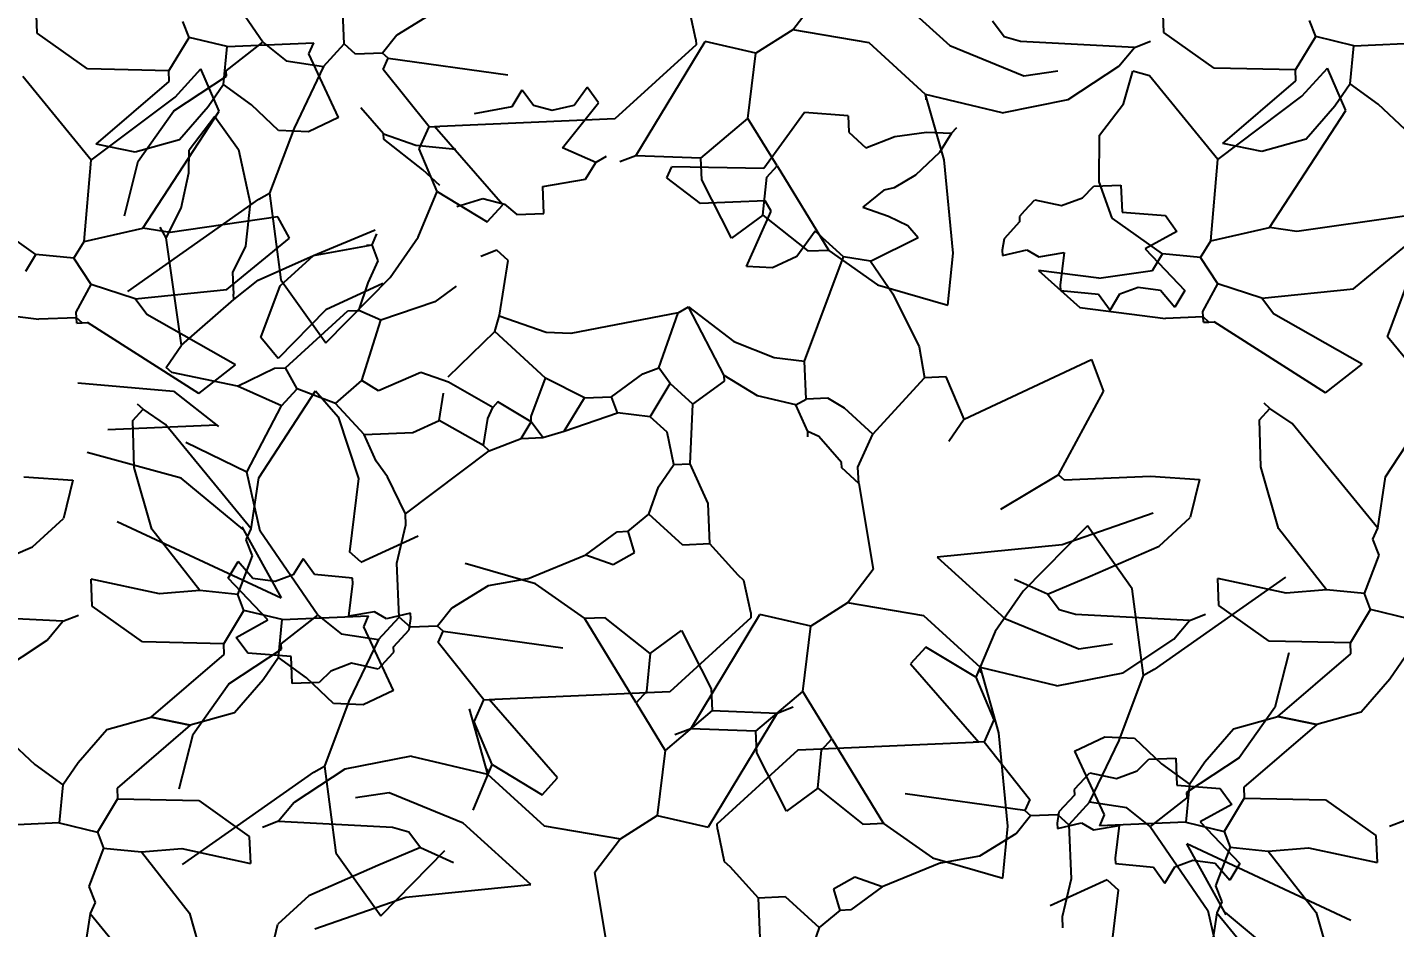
# Model space of a CAD drawing. Header units: inches. Extents: x 745 to 1928, y 308 to 2639.
# Drawn here: x 1653.5 to 1734.2, y 2480.4 to 2533.6 of the extents above; entities that cross this region are included whole.
import ezdxf

# ---------------------------------------------------------------- set-up
doc = ezdxf.new("R2010")
doc.units = ezdxf.units.IN
doc.header["$MEASUREMENT"] = 0
doc.layers.add('G-ANNO-DIM', color=90, linetype='Continuous', lineweight=18)
doc.layers.add('G-HEDGE', color=96, linetype='Continuous', lineweight=25)
doc.styles.add('ARIAL', font='arial.ttf')
doc.dimstyles.new('TICK_36', dxfattribs={"dimtxt": 10, "dimasz": 3.6, "dimexe": 1.8, "dimexo": 1.2, "dimgap": 1.8, "dimtad": 0, "dimdec": 0, "dimzin": 0, "dimdsep": 46, "dimtxsty": 'ARIAL', "dimblk": 'OBLIQUE', "dimcen": 1.8, "dimdle": 1.8, "dimclrd": 256, "dimclrt": 256, "dimadec": 0, "dimazin": 0, "dimtfac": 1, "dimtdec": 0, "dimtmove": 1, "dimatfit": 3, "dimldrblk": 'OPEN90', "dimfxl": 1, "dimtfill": 1, "dimtolj": 1, "dimtzin": 0, "dimarcsym": 0})

# ---------------------------------------------------------------- blocks, each defined once
blk = doc.blocks.new('_Oblique')
at = {"color": 0, "linetype": 'ByBlock', "lineweight": -2}
blk.add_line((-0.5, -0.5), (0.5, 0.5), dxfattribs=at)
blk = doc.blocks.new('*D37')
at = {"layer": 'Defpoints', "color": 0, "transparency": 16777216}
for p in [(1920.195, 2609.029), (1543.521, 2608.302), (1544.011, 2354.302)]:
    blk.add_point(p, dxfattribs=at)
at = {"layer": 'G-ANNO-DIM', "lineweight": -2, "transparency": 16777216}
for p, q in [((1920.191, 2610.829), (1920.407, 2498.85)), ((1920.688, 2353.229), (1920.457, 2473.027))]:
    blk.add_line(p, q, dxfattribs=at)
at = {"layer": 'G-ANNO-DIM', "color": 0, "lineweight": -2, "transparency": 16777216}
for p, q in [((1544.721, 2608.304), (1921.995, 2609.032)), ((1545.211, 2354.304), (1922.485, 2355.032))]:
    blk.add_line(p, q, dxfattribs=at)
at = {"layer": 'G-ANNO-DIM', "lineweight": -2, "transparency": 16777216, "xscale": 3.6, "yscale": 3.6, "zscale": 3.6}
for p, rotation in [((1920.195, 2609.029), 90.11050432522009), ((1920.685, 2355.029), 270.1105043252201)]:
    blk.add_blockref('_Oblique', p, dxfattribs=dict(at, rotation=rotation))
at = {"layer": 'G-ANNO-DIM', "transparency": 16777216, "insert": (1920.432, 2485.938), "char_height": 10, "attachment_point": 5, "rotation": 270.1105, "style": 'ARIAL', "bg_fill": 3, "box_fill_scale": 1.25, "bg_fill_color": 256, "bg_fill_true_color": 13158600, "bg_fill_transparency": 0}
blk.add_mtext('\\A1;254', dxfattribs=at)
blk = doc.blocks.new('_Open90')
at = {"color": 0, "linetype": 'ByBlock', "lineweight": -2}
for p, q in [((-0.5, 0.5), (0, 0)), ((0, 0), (-1, 0)), ((0, 0), (-0.5, -0.5))]:
    blk.add_line(p, q, dxfattribs=at)

msp = doc.modelspace()

# ---------------------------------------------------------------- linework, layer by layer
at = {"layer": 'G-HEDGE'}
for p, q in [((1667.41, 2532.684), (1664.001, 2537.643)), ((1672.203, 2532.574), (1672.064, 2535.76)), ((1703.934, 2536.112), (1707.924, 2532.477)), ((1698.661, 2533.408), (1700.171, 2535.389)), ((1720.556, 2533.261), (1720.486, 2534.853)), ((1654.1, 2533.214), (1654.03, 2534.807)), ((1677.45, 2534.412), (1675.309, 2533.09)), ((1692.94, 2532.84), (1692.538, 2534.738)), ((1657.064, 2531.108), (1654.1, 2533.214)), ((1663.049, 2532.966), (1662.688, 2533.908)), ((1698.661, 2533.408), (1696.487, 2532.037)), ((1703.163, 2532.647), (1698.661, 2533.408)), ((1711.128, 2532.994), (1710.45, 2533.922)), ((1723.52, 2531.155), (1720.556, 2533.261)), ((1729.505, 2533.012), (1729.144, 2533.954)), ((1661.857, 2530.998), (1663.049, 2532.966)), ((1665.307, 2532.425), (1663.049, 2532.966)), ((1665.086, 2530.182), (1665.307, 2532.425)), ((1665.249, 2530.994), (1667.41, 2532.684)), ((1665.307, 2532.425), (1670.404, 2532.648)), ((1667.41, 2532.684), (1668.779, 2531.577)), ((1670.113, 2531.997), (1670.404, 2532.648)), ((1670.984, 2531.244), (1672.203, 2532.574)), ((1672.868, 2531.965), (1672.203, 2532.574)), ((1675.309, 2533.09), (1674.461, 2532.034)), ((1692.954, 2532.521), (1688.164, 2528.162)), ((1689.408, 2525.982), (1693.487, 2532.716)), ((1692.94, 2532.84), (1692.954, 2532.521)), ((1696.487, 2532.037), (1693.487, 2532.716)), ((1706.488, 2529.6), (1703.163, 2532.647)), ((1707.924, 2532.477), (1712.288, 2530.694)), ((1712.098, 2532.717), (1711.128, 2532.994)), ((1718.817, 2532.372), (1712.098, 2532.717)), ((1718.817, 2532.372), (1719.758, 2532.732)), ((1728.313, 2531.045), (1729.505, 2533.012)), ((1731.763, 2532.472), (1729.505, 2533.012)), ((1731.542, 2530.228), (1731.763, 2532.472)), ((1731.763, 2532.472), (1736.86, 2532.694)), ((1671.874, 2528.243), (1670.113, 2531.997)), ((1674.461, 2532.034), (1672.868, 2531.965)), ((1674.793, 2531.729), (1674.461, 2532.034)), ((1674.503, 2531.078), (1674.793, 2531.729)), ((1674.793, 2531.729), (1681.859, 2530.76)), ((1696.016, 2528.186), (1696.487, 2532.037)), ((1717.898, 2531.262), (1718.817, 2532.372)), ((1661.857, 2530.998), (1657.064, 2531.108)), ((1661.885, 2530.361), (1661.857, 2530.998)), ((1662.23, 2529.446), (1663.753, 2531.108)), ((1664.819, 2528.601), (1663.753, 2531.108)), ((1665.263, 2530.675), (1665.249, 2530.994)), ((1668.779, 2531.577), (1670.984, 2531.244)), ((1670.984, 2531.244), (1669.245, 2527.605)), ((1677.205, 2527.685), (1674.503, 2531.078)), ((1712.288, 2530.694), (1714.288, 2530.985)), ((1714.906, 2529.289), (1717.898, 2531.262)), ((1718.172, 2529.034), (1718.725, 2530.973)), ((1719.695, 2530.697), (1718.725, 2530.973)), ((1728.313, 2531.045), (1723.52, 2531.155)), ((1728.341, 2530.408), (1728.313, 2531.045)), ((1728.686, 2529.492), (1730.209, 2531.155)), ((1731.276, 2528.648), (1730.209, 2531.155)), ((1657.284, 2525.718), (1653.239, 2530.65)), ((1657.578, 2526.662), (1661.885, 2530.361)), ((1662.16, 2528.625), (1665.263, 2530.675)), ((1665.086, 2530.182), (1664.185, 2528.866)), ((1666.734, 2528.977), (1665.086, 2530.182)), ((1685.765, 2528.955), (1686.526, 2530.031)), ((1687.205, 2529.103), (1686.526, 2530.031)), ((1723.74, 2525.765), (1719.695, 2530.697)), ((1724.034, 2526.709), (1728.341, 2530.408)), ((1731.542, 2530.228), (1730.641, 2528.913)), ((1733.19, 2529.024), (1731.542, 2530.228)), ((1657.284, 2525.718), (1662.23, 2529.446)), ((1682.107, 2528.881), (1682.703, 2529.864)), ((1682.703, 2529.864), (1683.365, 2528.964)), ((1706.488, 2529.6), (1706.502, 2529.281)), ((1711.005, 2528.519), (1706.488, 2529.6)), ((1707.585, 2525.744), (1706.488, 2529.6)), ((1711.005, 2528.519), (1714.906, 2529.289)), ((1723.74, 2525.765), (1728.686, 2529.492)), ((1660.056, 2525.66), (1662.16, 2528.625)), ((1660.332, 2521.702), (1664.819, 2528.601)), ((1664.185, 2528.866), (1662.487, 2526.91)), ((1668.326, 2527.472), (1666.734, 2528.977)), ((1674.516, 2527.273), (1673.173, 2528.81)), ((1679.891, 2528.465), (1682.107, 2528.881)), ((1683.365, 2528.964), (1684.469, 2528.67)), ((1684.469, 2528.67), (1685.765, 2528.955)), ((1685.086, 2526.456), (1687.205, 2529.103)), ((1699.36, 2528.533), (1696.95, 2525.236)), ((1701.923, 2528.325), (1699.36, 2528.533)), ((1716.759, 2527.203), (1718.172, 2529.034)), ((1726.788, 2521.749), (1731.276, 2528.648)), ((1730.641, 2528.913), (1728.943, 2526.957)), ((1734.782, 2527.519), (1733.19, 2529.024)), ((1664.576, 2528.293), (1663.066, 2526.312)), ((1664.576, 2528.293), (1665.975, 2526.347)), ((1669.245, 2527.605), (1667.799, 2523.763)), ((1671.874, 2528.243), (1670.088, 2527.395)), ((1676.623, 2526.383), (1677.205, 2527.685)), ((1677.205, 2527.685), (1677.523, 2527.698)), ((1677.523, 2527.698), (1677.841, 2527.712)), ((1681.555, 2523.086), (1677.523, 2527.698)), ((1688.164, 2528.162), (1677.841, 2527.712)), ((1693.246, 2525.83), (1696.016, 2528.186)), ((1697.734, 2525.388), (1696.016, 2528.186)), ((1701.923, 2528.325), (1701.964, 2527.37)), ((1708.032, 2527.315), (1708.336, 2527.647)), ((1662.487, 2526.91), (1659.88, 2526.182)), ((1670.088, 2527.395), (1668.326, 2527.472)), ((1674.53, 2526.954), (1674.516, 2527.273)), ((1674.516, 2527.273), (1676.434, 2526.606)), ((1676.843, 2525.139), (1674.53, 2526.954)), ((1701.964, 2527.37), (1702.962, 2526.456)), ((1702.962, 2526.456), (1704.685, 2527.107)), ((1704.685, 2527.107), (1706.55, 2527.372)), ((1706.55, 2527.372), (1708.032, 2527.315)), ((1708.032, 2527.315), (1707.306, 2526.177)), ((1716.733, 2524.438), (1716.759, 2527.203)), ((1728.943, 2526.957), (1726.336, 2526.229)), ((1659.88, 2526.182), (1657.578, 2526.662)), ((1663.036, 2524.962), (1663.066, 2526.312)), ((1665.975, 2526.347), (1666.658, 2523.177)), ((1676.434, 2526.606), (1678.789, 2526.365)), ((1677.69, 2523.875), (1676.623, 2526.383)), ((1687.039, 2525.584), (1685.086, 2526.456)), ((1689.408, 2525.982), (1688.466, 2525.622)), ((1693.246, 2525.83), (1689.408, 2525.982)), ((1707.306, 2526.177), (1705.899, 2524.825)), ((1726.336, 2526.229), (1724.034, 2526.709)), ((1656.856, 2520.911), (1657.284, 2525.718)), ((1659.239, 2522.432), (1660.056, 2525.66)), ((1686.443, 2524.6), (1687.039, 2525.584)), ((1687.663, 2525.931), (1687.039, 2525.584)), ((1691.228, 2524.667), (1691.52, 2525.318)), ((1696.95, 2525.236), (1691.52, 2525.318)), ((1693.301, 2524.556), (1693.246, 2525.83)), ((1697.124, 2524.722), (1697.734, 2525.388)), ((1697.734, 2525.388), (1700.782, 2520.38)), ((1708.118, 2520.239), (1707.585, 2525.744)), ((1723.312, 2520.958), (1723.74, 2525.765)), ((1662.581, 2522.885), (1663.036, 2524.962)), ((1677.841, 2524.225), (1676.843, 2525.139)), ((1683.909, 2524.171), (1686.443, 2524.6)), ((1693.21, 2523.157), (1691.228, 2524.667)), ((1695.047, 2521.12), (1693.301, 2524.556)), ((1696.903, 2522.479), (1697.124, 2524.722)), ((1705.899, 2524.825), (1704.641, 2524.095)), ((1717.508, 2522.302), (1716.733, 2524.438)), ((1667.176, 2523.417), (1667.799, 2523.763)), ((1667.799, 2523.763), (1668.462, 2518.664)), ((1676.562, 2521.167), (1677.69, 2523.875)), ((1677.69, 2523.875), (1680.641, 2522.088)), ((1683.978, 2522.578), (1683.909, 2524.171)), ((1704.029, 2523.948), (1702.796, 2522.937)), ((1704.641, 2524.095), (1704.029, 2523.948)), ((1715.745, 2523.504), (1716.417, 2524.177)), ((1716.417, 2524.177), (1718.01, 2524.246)), ((1718.01, 2524.246), (1718.08, 2522.653)), ((1659.434, 2517.973), (1667.176, 2523.417)), ((1661.695, 2521.145), (1662.581, 2522.885)), ((1666.658, 2523.177), (1666.387, 2520.652)), ((1678.852, 2522.993), (1680.388, 2523.465)), ((1680.388, 2523.465), (1681.657, 2523.12)), ((1680.641, 2522.088), (1681.555, 2523.086)), ((1681.657, 2523.12), (1682.385, 2522.508)), ((1697.033, 2523.324), (1693.21, 2523.157)), ((1697.38, 2522.701), (1697.033, 2523.324)), ((1702.796, 2522.937), (1704.303, 2522.422)), ((1712.331, 2522.721), (1712.94, 2523.386)), ((1712.94, 2523.386), (1714.51, 2523.05)), ((1714.51, 2523.05), (1715.745, 2523.504)), ((1654.016, 2520.15), (1651.052, 2522.255)), ((1668.284, 2522.367), (1661.939, 2521.453)), ((1668.976, 2521.121), (1668.284, 2522.367)), ((1682.385, 2522.508), (1683.978, 2522.578)), ((1696.903, 2522.479), (1695.047, 2521.12)), ((1695.925, 2519.445), (1697.38, 2522.701)), ((1696.903, 2522.479), (1699.55, 2520.359)), ((1704.303, 2522.422), (1705.442, 2521.857)), ((1712.04, 2522.07), (1711.125, 2521.073)), ((1712.331, 2522.721), (1712.026, 2522.389)), ((1712.026, 2522.389), (1712.04, 2522.07)), ((1720.472, 2520.197), (1717.508, 2522.302)), ((1718.08, 2522.653), (1720.642, 2522.446)), ((1720.642, 2522.446), (1721.321, 2521.518)), ((1734.74, 2522.414), (1728.395, 2521.5)), ((1656.856, 2520.911), (1660.332, 2521.702)), ((1661.939, 2521.453), (1660.332, 2521.702)), ((1661.695, 2521.145), (1661.349, 2521.768)), ((1662.611, 2514.801), (1661.695, 2521.145)), ((1665.278, 2518.087), (1668.976, 2521.121)), ((1670.392, 2520.084), (1674.032, 2521.607)), ((1673.844, 2520.717), (1674.135, 2521.368)), ((1674.906, 2518.791), (1676.562, 2521.167)), ((1699.984, 2521.537), (1698.895, 2520.036)), ((1701.646, 2520.014), (1699.984, 2521.537)), ((1703.254, 2519.765), (1706.066, 2521.164)), ((1705.442, 2521.857), (1706.066, 2521.164)), ((1721.321, 2521.518), (1719.451, 2520.478)), ((1723.312, 2520.958), (1726.788, 2521.749)), ((1728.395, 2521.5), (1726.788, 2521.749)), ((1731.734, 2518.134), (1735.432, 2521.168)), ((1656.26, 2519.928), (1656.856, 2520.911)), ((1666.387, 2520.652), (1665.616, 2519.081)), ((1670.392, 2520.084), (1673.844, 2520.717)), ((1673.526, 2520.703), (1673.844, 2520.717)), ((1674.204, 2519.775), (1673.844, 2520.717)), ((1681.2, 2520.4), (1680.258, 2520.039)), ((1681.865, 2519.79), (1681.2, 2520.4)), ((1699.55, 2520.359), (1700.824, 2520.414)), ((1700.782, 2520.38), (1703.656, 2518.356)), ((1711.125, 2521.073), (1711.018, 2520.411)), ((1711.018, 2520.411), (1711.032, 2520.092)), ((1711.032, 2520.092), (1712.46, 2520.433)), ((1712.46, 2520.433), (1713.17, 2520.021)), ((1719.451, 2520.478), (1721.792, 2518.026)), ((1722.716, 2519.975), (1723.312, 2520.958)), ((1653.42, 2519.166), (1654.016, 2520.15)), ((1656.26, 2519.928), (1654.016, 2520.15)), ((1657.285, 2518.377), (1656.26, 2519.928)), ((1667.129, 2518.628), (1670.392, 2520.084)), ((1668.418, 2518.308), (1670.392, 2520.084)), ((1673.623, 2518.473), (1674.204, 2519.775)), ((1681.367, 2516.576), (1681.865, 2519.79)), ((1698.895, 2520.036), (1697.459, 2519.359)), ((1699.361, 2513.849), (1701.646, 2520.014)), ((1703.254, 2519.765), (1701.646, 2520.014)), ((1703.254, 2519.765), (1704.562, 2517.826)), ((1707.812, 2517.155), (1708.118, 2520.239)), ((1713.17, 2520.021), (1714.672, 2520.27)), ((1714.672, 2520.27), (1714.437, 2518.344)), ((1719.876, 2519.213), (1720.472, 2520.197)), ((1722.716, 2519.975), (1720.472, 2520.197)), ((1723.741, 2518.424), (1722.716, 2519.975)), ((1665.616, 2519.081), (1665.671, 2517.807)), ((1671.116, 2514.941), (1674.906, 2518.791)), ((1697.459, 2519.359), (1695.925, 2519.445)), ((1716.705, 2518.755), (1713.15, 2519.214)), ((1713.15, 2519.214), (1715.591, 2517.017)), ((1716.705, 2518.755), (1719.876, 2519.213)), ((1656.399, 2516.742), (1657.285, 2518.377)), ((1659.876, 2517.532), (1657.285, 2518.377)), ((1659.876, 2517.532), (1665.278, 2518.087)), ((1665.685, 2517.488), (1667.129, 2518.628)), ((1667.286, 2515.247), (1668.418, 2518.308)), ((1668.462, 2518.664), (1671.116, 2514.941)), ((1674.489, 2518.435), (1671.118, 2516.891)), ((1673.055, 2516.852), (1673.623, 2518.473)), ((1678.814, 2518.28), (1677.545, 2517.368)), ((1703.656, 2518.356), (1707.812, 2517.155)), ((1714.437, 2518.344), (1714.451, 2518.025)), ((1714.451, 2518.025), (1716.695, 2517.804)), ((1717.955, 2517.83), (1719.029, 2518.22)), ((1719.029, 2518.22), (1720.345, 2518.049)), ((1720.345, 2518.049), (1721.197, 2517.043)), ((1721.792, 2518.026), (1721.197, 2517.043)), ((1722.855, 2516.789), (1723.741, 2518.424)), ((1726.332, 2517.579), (1723.741, 2518.424)), ((1726.332, 2517.579), (1731.734, 2518.134)), ((1733.742, 2515.294), (1734.874, 2518.355)), ((1660.554, 2516.604), (1659.876, 2517.532)), ((1662.611, 2514.801), (1665.685, 2517.488)), ((1665.685, 2517.488), (1665.671, 2517.807)), ((1677.545, 2517.368), (1674.357, 2516.271)), ((1704.562, 2517.826), (1706.106, 2514.699)), ((1716.695, 2517.804), (1717.374, 2516.876)), ((1717.374, 2516.876), (1717.955, 2517.83)), ((1727.01, 2516.651), (1726.332, 2517.579)), ((1649.135, 2516.97), (1654.183, 2516.327)), ((1656.413, 2516.424), (1654.183, 2516.327)), ((1656.413, 2516.424), (1656.399, 2516.742)), ((1656.427, 2516.105), (1656.413, 2516.424)), ((1656.745, 2516.118), (1656.413, 2516.424)), ((1665.792, 2513.64), (1660.554, 2516.604)), ((1671.118, 2516.891), (1668.297, 2514.015)), ((1668.733, 2513.472), (1672.418, 2516.824)), ((1672.418, 2516.824), (1673.055, 2516.852)), ((1674.357, 2516.271), (1673.055, 2516.852)), ((1673.236, 2512.71), (1674.357, 2516.271)), ((1681.09, 2515.607), (1681.367, 2516.576)), ((1684.114, 2515.541), (1681.345, 2516.505)), ((1691.895, 2516.716), (1685.564, 2515.482)), ((1690.759, 2513.474), (1691.895, 2516.716)), ((1691.895, 2516.716), (1692.518, 2517.063)), ((1694.61, 2513.003), (1692.518, 2517.063)), ((1692.518, 2517.063), (1695.186, 2515.022)), ((1715.591, 2517.017), (1720.639, 2516.373)), ((1722.869, 2516.471), (1720.639, 2516.373)), ((1722.869, 2516.471), (1722.855, 2516.789)), ((1722.883, 2516.151), (1722.869, 2516.471)), ((1723.201, 2516.165), (1722.869, 2516.471)), ((1732.248, 2513.687), (1727.01, 2516.651)), ((1656.427, 2516.105), (1656.745, 2516.118)), ((1656.745, 2516.118), (1657.064, 2516.132)), ((1663.63, 2511.95), (1657.064, 2516.132)), ((1678.333, 2512.932), (1681.09, 2515.607)), ((1684.082, 2512.864), (1681.09, 2515.607)), ((1685.564, 2515.482), (1684.114, 2515.541)), ((1722.883, 2516.151), (1723.201, 2516.165)), ((1723.201, 2516.165), (1723.52, 2516.179)), ((1730.086, 2511.997), (1723.52, 2516.179)), ((1661.71, 2513.484), (1662.611, 2514.801)), ((1668.297, 2514.015), (1667.286, 2515.247)), ((1695.186, 2515.022), (1697.572, 2514.081)), ((1706.106, 2514.699), (1706.427, 2512.881)), ((1734.753, 2514.062), (1733.742, 2515.294)), ((1697.572, 2514.081), (1699.361, 2513.849)), ((1708.768, 2510.429), (1716.275, 2513.948)), ((1716.275, 2513.948), (1716.996, 2512.064)), ((1662.043, 2513.18), (1661.71, 2513.484)), ((1665.908, 2512.391), (1662.043, 2513.18)), ((1663.63, 2511.95), (1665.792, 2513.64)), ((1665.908, 2512.391), (1668.097, 2513.444)), ((1668.097, 2513.444), (1668.733, 2513.472)), ((1669.426, 2512.225), (1668.733, 2513.472)), ((1676.727, 2513.181), (1674.219, 2512.114)), ((1678.347, 2512.614), (1676.727, 2513.181)), ((1687.961, 2511.756), (1689.817, 2513.114)), ((1689.817, 2513.114), (1690.759, 2513.474)), ((1691.438, 2512.546), (1690.759, 2513.474)), ((1699.458, 2511.619), (1699.361, 2513.849)), ((1730.086, 2511.997), (1732.248, 2513.687)), ((1656.49, 2512.577), (1662.125, 2512.088)), ((1668.512, 2511.228), (1665.908, 2512.391)), ((1671.698, 2511.367), (1673.236, 2512.71)), ((1674.219, 2512.114), (1673.236, 2512.71)), ((1680.966, 2511.132), (1678.347, 2512.614)), ((1683.223, 2510.592), (1684.082, 2512.864)), ((1686.368, 2511.686), (1684.082, 2512.864)), ((1690.247, 2510.579), (1691.438, 2512.546)), ((1692.768, 2511.328), (1691.438, 2512.546)), ((1692.768, 2511.328), (1694.624, 2512.685)), ((1696.577, 2511.813), (1694.61, 2513.003)), ((1694.624, 2512.685), (1694.61, 2513.003)), ((1703.379, 2509.555), (1706.427, 2512.881)), ((1707.701, 2512.936), (1706.427, 2512.881)), ((1708.768, 2510.429), (1707.701, 2512.936)), ((1662.125, 2512.088), (1664.789, 2509.999)), ((1667.17, 2506.981), (1670.509, 2512.106)), ((1668.512, 2511.228), (1669.426, 2512.225)), ((1671.698, 2511.367), (1669.426, 2512.225)), ((1670.509, 2512.105), (1671.853, 2510.568)), ((1677.808, 2510.356), (1678.057, 2511.963)), ((1681.27, 2511.464), (1680.966, 2511.132)), ((1683.237, 2510.273), (1681.27, 2511.464)), ((1685.177, 2509.719), (1686.368, 2511.686)), ((1686.368, 2511.686), (1687.961, 2511.756)), ((1688.322, 2510.814), (1687.961, 2511.756)), ((1698.836, 2511.272), (1696.577, 2511.813)), ((1698.836, 2511.272), (1699.458, 2511.619)), ((1700.734, 2511.675), (1699.458, 2511.619)), ((1701.717, 2511.079), (1700.734, 2511.675)), ((1714.337, 2507.16), (1716.996, 2512.064)), ((1733.627, 2507.028), (1736.965, 2512.152)), ((1659.732, 2510.359), (1660.341, 2511.024)), ((1660.341, 2511.024), (1660.009, 2511.328)), ((1661.657, 2510.124), (1660.341, 2511.024)), ((1666.449, 2507.307), (1668.512, 2511.228)), ((1673.375, 2509.524), (1671.698, 2511.367)), ((1680.675, 2510.481), (1680.966, 2511.132)), ((1685.177, 2509.719), (1688.322, 2510.814)), ((1690.247, 2510.579), (1688.322, 2510.814)), ((1692.602, 2507.809), (1692.768, 2511.328)), ((1699.542, 2509.708), (1698.836, 2511.272)), ((1703.379, 2509.555), (1701.717, 2511.079)), ((1726.188, 2510.405), (1726.798, 2511.071)), ((1726.798, 2511.071), (1726.465, 2511.375)), ((1728.113, 2510.171), (1726.798, 2511.071)), ((1664.684, 2510.089), (1658.25, 2509.808)), ((1659.815, 2507.582), (1659.732, 2510.359)), ((1666.714, 2503.96), (1661.657, 2510.124)), ((1671.853, 2510.568), (1673.036, 2506.93)), ((1676.242, 2509.649), (1677.808, 2510.356)), ((1680.425, 2508.874), (1677.808, 2510.356)), ((1680.425, 2508.874), (1680.675, 2510.481)), ((1682.642, 2509.29), (1683.237, 2510.273)), ((1683.237, 2510.273), (1683.223, 2510.592)), ((1683.917, 2509.345), (1683.237, 2510.273)), ((1691.245, 2509.665), (1690.247, 2510.579)), ((1708.768, 2510.429), (1707.868, 2509.113)), ((1726.271, 2507.629), (1726.188, 2510.405)), ((1733.17, 2504.006), (1728.113, 2510.171)), ((1666.449, 2507.307), (1662.861, 2509.066)), ((1673.375, 2509.524), (1676.242, 2509.649)), ((1674.082, 2507.959), (1673.375, 2509.524)), ((1680.759, 2508.569), (1682.642, 2509.29)), ((1682.642, 2509.29), (1683.917, 2509.345)), ((1683.917, 2509.345), (1685.177, 2509.719)), ((1691.646, 2507.767), (1691.245, 2509.665)), ((1699.556, 2509.388), (1699.542, 2509.708)), ((1700.193, 2509.416), (1699.542, 2509.708)), ((1701.537, 2507.879), (1700.193, 2509.416)), ((1702.507, 2507.602), (1703.379, 2509.555)), ((1662.582, 2506.962), (1657.031, 2508.478)), ((1675.813, 2504.843), (1680.759, 2508.569)), ((1680.759, 2508.569), (1680.425, 2508.874)), ((1660.853, 2503.942), (1659.815, 2507.582)), ((1674.76, 2507.031), (1674.082, 2507.959)), ((1690.746, 2506.451), (1691.646, 2507.767)), ((1691.646, 2507.767), (1692.602, 2507.809)), ((1693.667, 2505.465), (1692.602, 2507.809)), ((1701.551, 2507.56), (1701.537, 2507.879)), ((1702.548, 2506.646), (1701.551, 2507.56)), ((1702.548, 2506.646), (1702.507, 2507.602)), ((1727.309, 2503.989), (1726.271, 2507.629)), ((1653.311, 2507.031), (1656.192, 2506.838)), ((1656.192, 2506.838), (1655.653, 2504.579)), ((1666.223, 2503.935), (1662.582, 2506.962)), ((1667.238, 2503.83), (1666.449, 2507.307)), ((1666.714, 2503.96), (1667.17, 2506.981)), ((1673.036, 2506.93), (1672.518, 2502.616)), ((1675.813, 2504.843), (1674.76, 2507.031)), ((1702.548, 2506.646), (1703.408, 2501.576)), ((1714.337, 2507.16), (1710.916, 2505.096)), ((1714.337, 2507.16), (1714.669, 2506.856)), ((1714.669, 2506.856), (1719.767, 2507.078)), ((1719.767, 2507.078), (1722.648, 2506.885)), ((1722.648, 2506.885), (1722.109, 2504.626)), ((1733.17, 2504.007), (1733.627, 2507.028)), ((1690.178, 2504.83), (1690.746, 2506.451)), ((1693.766, 2503.071), (1693.667, 2505.465)), ((1653.81, 2502.903), (1655.653, 2504.579)), ((1658.805, 2504.405), (1668.493, 2499.893)), ((1675.301, 2501.947), (1675.841, 2504.205)), ((1675.841, 2504.205), (1675.813, 2504.843)), ((1688.946, 2503.819), (1690.178, 2504.83)), ((1692.173, 2503.002), (1690.178, 2504.83)), ((1719.916, 2504.896), (1714.542, 2503.029)), ((1720.267, 2502.95), (1722.109, 2504.626)), ((1663.681, 2500.316), (1660.853, 2503.942)), ((1666.16, 2504.087), (1668.493, 2499.893)), ((1666.424, 2503.308), (1666.714, 2503.96)), ((1670.647, 2498.872), (1667.238, 2503.83)), ((1673.184, 2502.007), (1676.555, 2503.551)), ((1686.452, 2502.434), (1688.308, 2503.791)), ((1688.308, 2503.791), (1688.946, 2503.819)), ((1689.319, 2502.559), (1688.946, 2503.819)), ((1716.035, 2504.138), (1712.245, 2500.287)), ((1718.689, 2500.415), (1716.035, 2504.138)), ((1730.137, 2500.363), (1727.309, 2503.989)), ((1732.88, 2503.355), (1733.17, 2504.006)), ((1649.737, 2501.13), (1653.81, 2502.903)), ((1666.784, 2502.366), (1666.424, 2503.308)), ((1673.184, 2502.008), (1672.518, 2502.616)), ((1693.766, 2503.071), (1692.173, 2503.002)), ((1695.443, 2501.229), (1693.766, 2503.071)), ((1714.542, 2503.029), (1707.171, 2502.299)), ((1716.194, 2501.176), (1720.267, 2502.95)), ((1733.24, 2502.413), (1732.88, 2503.355)), ((1665.359, 2501.052), (1665.954, 2502.036)), ((1665.925, 2500.095), (1666.784, 2502.366)), ((1666.806, 2501.03), (1665.954, 2502.036)), ((1669.777, 2502.203), (1669.196, 2501.249)), ((1670.456, 2501.275), (1669.777, 2502.203)), ((1675.44, 2498.761), (1675.301, 2501.947)), ((1683.495, 2500.723), (1679.338, 2501.924)), ((1683.004, 2501.006), (1686.452, 2502.434)), ((1686.452, 2502.434), (1688.073, 2501.865)), ((1688.073, 2501.865), (1689.319, 2502.559)), ((1707.171, 2502.299), (1711.161, 2498.664)), ((1732.381, 2500.141), (1733.24, 2502.413)), ((1657.336, 2499.401), (1657.267, 2500.994)), ((1661.313, 2500.123), (1657.267, 2500.994)), ((1667.7, 2498.6), (1665.359, 2501.052)), ((1668.122, 2500.859), (1666.806, 2501.03)), ((1669.196, 2501.249), (1668.122, 2500.859)), ((1672.7, 2501.054), (1670.456, 2501.275)), ((1672.714, 2500.734), (1672.7, 2501.054)), ((1683.004, 2501.006), (1680.687, 2500.599)), ((1695.775, 2500.925), (1695.443, 2501.229)), ((1701.898, 2499.595), (1703.408, 2501.576)), ((1713.687, 2500.109), (1711.734, 2500.982)), ((1713.687, 2500.109), (1716.194, 2501.176)), ((1727.717, 2501.106), (1719.975, 2495.662)), ((1723.793, 2499.448), (1723.723, 2501.041)), ((1727.769, 2500.17), (1723.723, 2501.041)), ((1663.681, 2500.316), (1661.313, 2500.123)), ((1665.925, 2500.095), (1663.681, 2500.316)), ((1672.479, 2498.809), (1672.714, 2500.734)), ((1680.687, 2500.599), (1678.546, 2499.278)), ((1686.369, 2498.699), (1683.495, 2500.723)), ((1696.177, 2499.027), (1695.775, 2500.925)), ((1712.245, 2500.287), (1710.589, 2497.912)), ((1719.352, 2495.316), (1718.689, 2500.415)), ((1730.137, 2500.362), (1727.769, 2500.17)), ((1732.381, 2500.141), (1730.137, 2500.363)), ((1732.742, 2499.2), (1732.381, 2500.141)), ((1660.301, 2497.296), (1657.336, 2499.401)), ((1666.286, 2499.153), (1665.925, 2500.095)), ((1701.898, 2499.595), (1699.724, 2498.224)), ((1706.4, 2498.834), (1701.898, 2499.595)), ((1714.365, 2499.181), (1713.687, 2500.109)), ((1726.757, 2497.342), (1723.793, 2499.448)), ((1655.597, 2498.512), (1648.879, 2498.858)), ((1655.597, 2498.512), (1656.539, 2498.872)), ((1665.094, 2497.186), (1666.286, 2499.153)), ((1665.83, 2497.561), (1667.7, 2498.6)), ((1668.544, 2498.613), (1666.286, 2499.153)), ((1668.323, 2496.369), (1668.544, 2498.613)), ((1668.486, 2497.181), (1670.647, 2498.872)), ((1668.544, 2498.613), (1673.641, 2498.835)), ((1670.647, 2498.872), (1672.016, 2497.764)), ((1673.981, 2499.058), (1672.479, 2498.809)), ((1673.35, 2498.184), (1673.641, 2498.835)), ((1674.691, 2498.645), (1673.981, 2499.058)), ((1674.221, 2497.431), (1675.44, 2498.761)), ((1676.119, 2498.987), (1674.691, 2498.645)), ((1676.105, 2498.152), (1675.44, 2498.761)), ((1676.026, 2498.006), (1676.133, 2498.668)), ((1676.133, 2498.668), (1676.119, 2498.987)), ((1678.546, 2499.278), (1677.698, 2498.221)), ((1687.601, 2498.72), (1686.327, 2498.664)), ((1689.417, 2493.691), (1686.369, 2498.699)), ((1690.248, 2496.6), (1687.601, 2498.72)), ((1696.191, 2498.708), (1691.401, 2494.349)), ((1692.645, 2492.17), (1696.724, 2498.903)), ((1696.177, 2499.027), (1696.191, 2498.708)), ((1699.724, 2498.224), (1696.724, 2498.903)), ((1709.725, 2495.787), (1706.4, 2498.834)), ((1711.161, 2498.664), (1715.525, 2496.881)), ((1715.335, 2498.905), (1714.365, 2499.181)), ((1722.053, 2498.559), (1715.335, 2498.905)), ((1721.135, 2497.449), (1722.053, 2498.559)), ((1722.053, 2498.559), (1722.995, 2498.919)), ((1731.55, 2497.232), (1732.742, 2499.2)), ((1735, 2498.659), (1732.742, 2499.2)), ((1654.679, 2497.402), (1655.597, 2498.512)), ((1672.016, 2497.764), (1674.221, 2497.431)), ((1675.111, 2494.43), (1673.35, 2498.184)), ((1675.111, 2497.008), (1676.026, 2498.006)), ((1677.698, 2498.221), (1676.105, 2498.152)), ((1678.03, 2497.916), (1677.698, 2498.221)), ((1677.74, 2497.265), (1678.03, 2497.916)), ((1678.03, 2497.916), (1685.096, 2496.947)), ((1690.248, 2496.6), (1692.104, 2497.959)), ((1692.104, 2497.959), (1693.85, 2494.523)), ((1699.253, 2494.373), (1699.724, 2498.224)), ((1710.589, 2497.912), (1709.461, 2495.204)), ((1651.687, 2495.429), (1654.679, 2497.402)), ((1665.094, 2497.186), (1660.301, 2497.296)), ((1665.122, 2496.548), (1665.094, 2497.186)), ((1666.509, 2496.633), (1665.83, 2497.561)), ((1668.5, 2496.863), (1668.486, 2497.181)), ((1674.221, 2497.431), (1672.482, 2493.792)), ((1675.125, 2496.69), (1675.111, 2497.008)), ((1680.442, 2493.872), (1677.74, 2497.265)), ((1706.51, 2496.99), (1705.596, 2495.993)), ((1709.461, 2495.204), (1706.51, 2496.99)), ((1715.525, 2496.881), (1717.525, 2497.172)), ((1718.143, 2495.476), (1721.135, 2497.449)), ((1731.55, 2497.232), (1726.757, 2497.342)), ((1731.578, 2496.595), (1731.55, 2497.232)), ((1660.815, 2492.85), (1665.122, 2496.548)), ((1665.397, 2494.812), (1668.5, 2496.863)), ((1669.071, 2496.426), (1666.509, 2496.633)), ((1668.323, 2496.369), (1667.422, 2495.053)), ((1669.97, 2495.164), (1668.323, 2496.369)), ((1669.141, 2494.833), (1669.071, 2496.426)), ((1674.82, 2496.358), (1674.211, 2495.693)), ((1674.82, 2496.358), (1675.125, 2496.69)), ((1690.248, 2496.6), (1690.026, 2494.356)), ((1727.912, 2496.647), (1727.095, 2493.419)), ((1727.271, 2492.896), (1731.578, 2496.595)), ((1734.779, 2496.415), (1733.878, 2495.1)), ((1671.406, 2495.575), (1670.734, 2494.902)), ((1672.64, 2496.029), (1671.406, 2495.575)), ((1674.211, 2495.693), (1672.64, 2496.029)), ((1705.596, 2495.993), (1709.628, 2491.38)), ((1709.725, 2495.787), (1709.739, 2495.468)), ((1714.241, 2494.707), (1709.725, 2495.787)), ((1710.821, 2491.932), (1709.725, 2495.787)), ((1714.241, 2494.707), (1718.143, 2495.476)), ((1717.906, 2491.474), (1719.352, 2495.316)), ((1719.975, 2495.662), (1719.352, 2495.316)), ((1663.293, 2491.847), (1665.397, 2494.812)), ((1667.422, 2495.053), (1665.724, 2493.098)), ((1670.734, 2494.902), (1669.141, 2494.833)), ((1671.562, 2493.659), (1669.97, 2495.164)), ((1693.85, 2494.523), (1693.905, 2493.249)), ((1709.461, 2495.204), (1710.528, 2492.696)), ((1733.878, 2495.1), (1732.18, 2493.144)), ((1672.482, 2493.792), (1671.036, 2489.95)), ((1675.111, 2494.43), (1673.325, 2493.583)), ((1679.86, 2492.57), (1680.442, 2493.872)), ((1680.442, 2493.872), (1680.76, 2493.886)), ((1680.76, 2493.886), (1681.078, 2493.899)), ((1684.792, 2489.273), (1680.76, 2493.886)), ((1691.401, 2494.349), (1681.078, 2493.899)), ((1690.026, 2494.356), (1689.417, 2493.691)), ((1689.417, 2493.691), (1691.135, 2490.893)), ((1696.483, 2492.017), (1699.253, 2494.373)), ((1700.971, 2491.575), (1699.253, 2494.373)), ((1665.724, 2493.098), (1663.117, 2492.37)), ((1673.325, 2493.583), (1671.562, 2493.659)), ((1679.566, 2493.334), (1680.663, 2489.479)), ((1693.905, 2493.249), (1691.135, 2490.893)), ((1697.743, 2493.096), (1693.663, 2486.363)), ((1693.905, 2493.249), (1697.743, 2493.096)), ((1697.743, 2493.096), (1698.684, 2493.457)), ((1724.664, 2492.168), (1727.271, 2492.896)), ((1727.095, 2493.419), (1724.99, 2490.454)), ((1727.271, 2492.896), (1729.573, 2492.416)), ((1729.573, 2492.416), (1727.271, 2492.896)), ((1732.18, 2493.144), (1729.573, 2492.416)), ((1656.509, 2490.166), (1658.208, 2492.122)), ((1658.208, 2492.122), (1660.815, 2492.85)), ((1663.117, 2492.37), (1658.81, 2488.671)), ((1660.815, 2492.85), (1663.117, 2492.37)), ((1663.117, 2492.37), (1660.815, 2492.85)), ((1680.927, 2490.062), (1679.86, 2492.57)), ((1692.645, 2492.17), (1691.703, 2491.809)), ((1696.483, 2492.017), (1692.645, 2492.17)), ((1710.528, 2492.696), (1709.946, 2491.394)), ((1722.966, 2490.213), (1724.664, 2492.168)), ((1729.573, 2492.416), (1725.266, 2488.718)), ((1652.369, 2491.56), (1653.961, 2490.055)), ((1662.476, 2488.619), (1663.293, 2491.847)), ((1696.538, 2490.743), (1696.483, 2492.017)), ((1698.987, 2490.916), (1709.31, 2491.367)), ((1700.361, 2490.91), (1700.971, 2491.575)), ((1700.971, 2491.575), (1704.019, 2486.567)), ((1709.628, 2491.38), (1709.31, 2491.367)), ((1709.946, 2491.394), (1709.628, 2491.38)), ((1709.946, 2491.394), (1712.648, 2488.001)), ((1711.355, 2486.427), (1710.821, 2491.932)), ((1715.277, 2490.836), (1717.063, 2491.683)), ((1716.167, 2487.835), (1717.906, 2491.474)), ((1717.063, 2491.683), (1718.825, 2491.607)), ((1718.825, 2491.607), (1720.417, 2490.102)), ((1676.146, 2490.559), (1672.245, 2489.79)), ((1676.146, 2490.559), (1680.663, 2489.479)), ((1691.135, 2490.893), (1690.664, 2487.042)), ((1694.197, 2486.558), (1698.987, 2490.916)), ((1698.284, 2487.307), (1696.538, 2490.743)), ((1700.14, 2488.666), (1700.361, 2490.91)), ((1715.277, 2490.836), (1717.037, 2487.082)), ((1653.961, 2490.055), (1655.609, 2488.851)), ((1655.609, 2488.851), (1656.509, 2490.166)), ((1672.245, 2489.79), (1669.253, 2487.817)), ((1670.413, 2489.604), (1671.036, 2489.95)), ((1671.036, 2489.95), (1671.699, 2484.851)), ((1679.799, 2487.354), (1680.927, 2490.062)), ((1680.663, 2489.479), (1680.649, 2489.798)), ((1680.927, 2490.062), (1683.878, 2488.276)), ((1717.747, 2489.237), (1718.982, 2489.691)), ((1718.982, 2489.691), (1719.654, 2490.364)), ((1719.654, 2490.364), (1721.247, 2490.433)), ((1720.417, 2490.102), (1722.065, 2488.897)), ((1721.247, 2490.433), (1721.317, 2488.84)), ((1724.99, 2490.454), (1721.888, 2488.403)), ((1722.065, 2488.897), (1722.966, 2490.213)), ((1655.609, 2488.851), (1655.388, 2486.607)), ((1662.671, 2484.16), (1670.413, 2489.604)), ((1680.663, 2489.479), (1683.987, 2486.432)), ((1683.878, 2488.276), (1684.792, 2489.273)), ((1715.568, 2488.908), (1715.263, 2488.576)), ((1715.568, 2488.908), (1716.177, 2489.573)), ((1716.177, 2489.573), (1717.747, 2489.237)), ((1722.065, 2488.897), (1721.844, 2486.653)), ((1658.81, 2488.671), (1658.838, 2488.034)), ((1674.863, 2488.385), (1672.863, 2488.094)), ((1679.227, 2486.602), (1674.863, 2488.385)), ((1700.14, 2488.666), (1698.284, 2487.307)), ((1700.14, 2488.666), (1702.787, 2486.546)), ((1712.358, 2487.35), (1705.292, 2488.319)), ((1715.276, 2488.258), (1714.362, 2487.26)), ((1715.263, 2488.576), (1715.276, 2488.258)), ((1721.902, 2488.085), (1719.741, 2486.394)), ((1721.317, 2488.84), (1723.879, 2488.633)), ((1721.888, 2488.403), (1721.902, 2488.085)), ((1723.879, 2488.633), (1724.558, 2487.705)), ((1725.294, 2488.08), (1724.102, 2486.113)), ((1725.266, 2488.718), (1725.294, 2488.08)), ((1725.294, 2488.08), (1730.087, 2487.97)), ((1658.838, 2488.034), (1657.646, 2486.066)), ((1658.838, 2488.034), (1663.631, 2487.924)), ((1663.631, 2487.924), (1666.595, 2485.818)), ((1669.253, 2487.817), (1668.334, 2486.707)), ((1712.648, 2488.001), (1712.358, 2487.35)), ((1712.358, 2487.35), (1712.69, 2487.045)), ((1714.362, 2487.26), (1714.255, 2486.598)), ((1716.167, 2487.835), (1714.947, 2486.505)), ((1718.372, 2487.502), (1716.167, 2487.835)), ((1719.741, 2486.394), (1718.372, 2487.502)), ((1724.558, 2487.705), (1722.688, 2486.666)), ((1730.087, 2487.97), (1733.051, 2485.865)), ((1655.388, 2486.607), (1650.291, 2486.384)), ((1655.388, 2486.607), (1657.646, 2486.066)), ((1668.334, 2486.707), (1667.392, 2486.347)), ((1668.334, 2486.707), (1675.053, 2486.361)), ((1683.217, 2482.967), (1679.227, 2486.602)), ((1683.987, 2486.432), (1688.49, 2485.671)), ((1688.49, 2485.671), (1690.664, 2487.042)), ((1690.664, 2487.042), (1693.663, 2486.363)), ((1694.211, 2486.239), (1694.197, 2486.558)), ((1702.787, 2486.546), (1704.061, 2486.602)), ((1704.019, 2486.567), (1706.893, 2484.543)), ((1711.842, 2485.988), (1712.69, 2487.045)), ((1712.69, 2487.045), (1714.283, 2487.114)), ((1714.255, 2486.598), (1714.269, 2486.279)), ((1714.269, 2486.279), (1715.697, 2486.621)), ((1714.283, 2487.114), (1714.947, 2486.505)), ((1714.947, 2486.505), (1715.086, 2483.319)), ((1715.697, 2486.621), (1716.407, 2486.208)), ((1716.407, 2486.208), (1717.909, 2486.457)), ((1717.037, 2487.082), (1716.747, 2486.431)), ((1721.844, 2486.653), (1716.747, 2486.431)), ((1717.909, 2486.457), (1717.674, 2484.532)), ((1721.844, 2486.653), (1724.102, 2486.113)), ((1722.688, 2486.666), (1725.029, 2484.214)), ((1734.791, 2486.754), (1733.849, 2486.394)), ((1657.646, 2486.066), (1658.007, 2485.124)), ((1666.595, 2485.818), (1666.665, 2484.225)), ((1675.053, 2486.361), (1676.023, 2486.085)), ((1676.023, 2486.085), (1676.701, 2485.157)), ((1688.49, 2485.671), (1686.98, 2483.69)), ((1694.211, 2486.239), (1694.613, 2484.341)), ((1709.701, 2484.667), (1711.842, 2485.988)), ((1711.049, 2483.342), (1711.355, 2486.427)), ((1719.741, 2486.394), (1723.149, 2481.436)), ((1724.102, 2486.113), (1724.463, 2485.171)), ((1733.051, 2485.865), (1733.121, 2484.272)), ((1658.007, 2485.124), (1657.148, 2482.853)), ((1658.007, 2485.124), (1660.251, 2484.903)), ((1660.251, 2484.904), (1662.619, 2485.096)), ((1660.251, 2484.903), (1663.078, 2481.277)), ((1662.619, 2485.096), (1666.665, 2484.225)), ((1671.699, 2484.851), (1674.353, 2481.128)), ((1676.701, 2485.157), (1674.194, 2484.09)), ((1674.353, 2481.128), (1678.143, 2484.979)), ((1676.701, 2485.157), (1678.654, 2484.284)), ((1724.227, 2481.179), (1721.895, 2485.373)), ((1731.583, 2480.861), (1721.895, 2485.373)), ((1724.463, 2485.171), (1723.604, 2482.9)), ((1724.463, 2485.171), (1726.707, 2484.95)), ((1726.707, 2484.95), (1729.075, 2485.143)), ((1726.707, 2484.95), (1729.535, 2481.324)), ((1729.075, 2485.143), (1733.121, 2484.272)), ((1674.194, 2484.09), (1670.121, 2482.316)), ((1694.613, 2484.341), (1694.945, 2484.037)), ((1694.945, 2484.037), (1696.621, 2482.195)), ((1707.384, 2484.26), (1703.936, 2482.832)), ((1706.893, 2484.543), (1711.049, 2483.342)), ((1707.384, 2484.26), (1709.701, 2484.667)), ((1717.674, 2484.532), (1717.688, 2484.212)), ((1717.688, 2484.212), (1719.932, 2483.991)), ((1720.611, 2483.063), (1721.192, 2484.017)), ((1721.192, 2484.017), (1722.266, 2484.407)), ((1722.266, 2484.407), (1723.582, 2484.236)), ((1723.582, 2484.236), (1724.434, 2483.23)), ((1725.029, 2484.214), (1724.434, 2483.23)), ((1687.84, 2478.62), (1686.98, 2483.69)), ((1702.315, 2483.401), (1701.068, 2482.707)), ((1703.936, 2482.832), (1702.315, 2483.401)), ((1717.204, 2483.259), (1713.833, 2481.715)), ((1715.086, 2483.319), (1714.547, 2481.061)), ((1717.204, 2483.258), (1717.869, 2482.65)), ((1719.932, 2483.991), (1720.611, 2483.063)), ((1657.148, 2482.853), (1657.508, 2481.911)), ((1675.846, 2482.237), (1683.217, 2482.967)), ((1701.068, 2482.707), (1701.442, 2481.447)), ((1703.936, 2482.832), (1702.08, 2481.475)), ((1717.352, 2478.336), (1717.869, 2482.65)), ((1723.604, 2482.9), (1723.964, 2481.958)), ((1657.508, 2481.911), (1657.218, 2481.26)), ((1670.121, 2482.316), (1668.279, 2480.64)), ((1670.472, 2480.37), (1675.846, 2482.237)), ((1696.621, 2482.195), (1698.215, 2482.264)), ((1696.621, 2482.195), (1696.72, 2479.801)), ((1698.215, 2482.264), (1700.21, 2480.436)), ((1723.964, 2481.958), (1723.674, 2481.306)), ((1657.218, 2481.259), (1656.761, 2478.238)), ((1657.218, 2481.26), (1662.275, 2475.095)), ((1663.078, 2481.277), (1664.117, 2477.637)), ((1701.442, 2481.447), (1700.21, 2480.436)), ((1702.08, 2481.475), (1701.442, 2481.447)), ((1714.547, 2481.061), (1714.575, 2480.423)), ((1723.149, 2481.436), (1723.939, 2477.959)), ((1723.674, 2481.306), (1723.217, 2478.285)), ((1723.674, 2481.306), (1728.731, 2475.142)), ((1724.165, 2481.331), (1727.806, 2478.304)), ((1729.535, 2481.324), (1730.573, 2477.684)), ((1667.74, 2478.381), (1668.279, 2480.64)), ((1700.21, 2480.436), (1699.642, 2478.815))]:
    msp.add_line(p, q, dxfattribs=at)
for centre, start, end in [((1688.164, 2528.162), 272.84952, 312.6525), ((1691.401, 2494.35), 272.84952, 312.6525), ((1698.987, 2490.916), 92.84952, 132.6525)]:
    msp.add_arc(centre, 0.0000399, start, end, dxfattribs=at)

# ---------------------------------------------------------------- next in the draw order: dimensions: what is measured, and where the dimension line sits
at = {"layer": 'G-ANNO-DIM'}
dim = msp.add_linear_dim(base=(1920.195, 2609.029), p1=(1544.011, 2354.302), p2=(1543.521, 2608.302), angle=90.1105, dimstyle='TICK_36', override={"dimtmove": 0}, dxfattribs=at)
dim.commit()
dim.dimension.update_dxf_attribs({"geometry": '*D37', "text_midpoint": (1920.432, 2485.938), "dimtype": 161})

doc.saveas('drawing.dxf')
